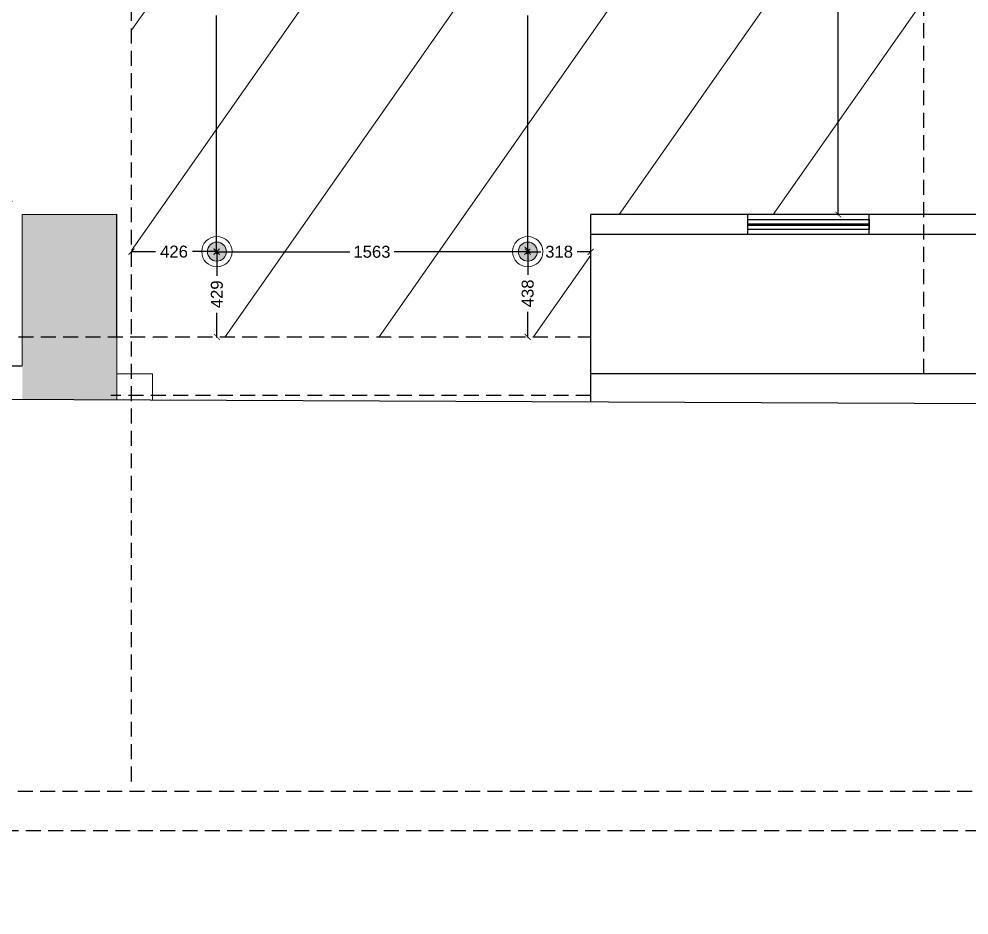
# Model space of a CAD drawing. Header units: millimetres. Extents: x 1464389 to 1998638, y -29162 to 256806.
# Drawn here: x 1771651 to 1776429, y 197646 to 202154 of the extents above; entities that cross this region are included whole.
import ezdxf

# ---------------------------------------------------------------- set-up
doc = ezdxf.new("R2010")
doc.units = ezdxf.units.MM
doc.header["$LTSCALE"] = 15
doc.header["$PDMODE"] = 35
doc.linetypes.add('DASHED2', pattern=[0.375, 0.25, -0.125])
doc.layers.get('0').update_dxf_attribs({"lineweight": 5})
for name, color, linetype in [('0_COVE_loop', 30, 'Continuous'), ('A-WNDW', 4, 'Continuous'), ('GFC Walls', 14, 'Continuous'), ('S-col-3', 3, 'Continuous')]:
    doc.layers.add(name, color=color, linetype=linetype)
doc.layers.add('Hatch', color=252, linetype='Continuous', lineweight=15)
doc.styles.add('ARIAL', font='arial.ttf')
doc.dimstyles.new('SC-25', dxfattribs={"dimtxt": 60, "dimasz": 30, "dimexe": 0, "dimexo": 0, "dimgap": 25, "dimtad": 0, "dimdec": 0, "dimzin": 0, "dimdsep": 46, "dimtxsty": 'ARIAL', "dimblk": 'ARCHTICK', "dimcen": 0.09, "dimdle": 3, "dimclrd": 251, "dimclre": 251, "dimclrt": 1, "dimadec": 0, "dimazin": 0, "dimtfac": 1, "dimtdec": 0, "dimtofl": 0, "dimtmove": 0, "dimatfit": 2, "dimfxl": 100, "dimtolj": 1, "dimtzin": 0, "dimarcsym": 0})

# ---------------------------------------------------------------- blocks, each defined once
blk = doc.blocks.new('mot cob 12w')
h = blk.add_hatch(color=219)
h.dxf.hatch_style = 1
h.set_gradient(color1=(100, 33, 101), color2=(248, 215, 49), name='HEMISPHERICAL')
h.paths.add_polyline_path([(-161097.6, 77016.2, 1), (-161193.2, 77016.2, 1)])
for radius in [76.2, 47.8]:
    blk.add_circle((-161145.4, 77016.2), radius)
blk = doc.blocks.new('LIGHTS 12W')
at = {"xscale": -1, "rotation": 359.9999999999894}
for p in [(810825.2, 68101.6), (812388.7, 68101.6)]:
    blk.add_blockref('mot cob 12w', p, dxfattribs=at)
blk = doc.blocks.new('_ArchTick')
at = {"color": 0, "linetype": 'ByBlock', "const_width": 0.15}
blk.add_lwpolyline([(-0.5, -0.5), (0.5, 0.5)], dxfattribs=at)
blk = doc.blocks.new('*D550')
at = {"layer": '0_COVE_loop', "color": 251, "lineweight": -2, "transparency": 16777216}
for p, q in [((979764.1, -250307.8), (979764.1, -251499.2)), ((979765.6, -250310.8), (979764.1, -250310.8)), ((979764.1, -252920.8), (979764.1, -251729.4)), ((979765.6, -252917.8), (979764.1, -252917.8))]:
    blk.add_line(p, q, dxfattribs=at)
at = {"layer": 'Defpoints', "color": 0, "transparency": 16777216}
for p in [(979765.6, -250310.8), (979764.1, -252917.8), (979765.6, -252917.8)]:
    blk.add_point(p, dxfattribs=at)
at = {"layer": '0_COVE_loop', "color": 251, "lineweight": -2, "transparency": 16777216, "xscale": 30, "yscale": 30, "zscale": 30}
for p, rotation in [((979764.1, -250310.8), 90), ((979764.1, -252917.8), 270)]:
    blk.add_blockref('_ArchTick', p, dxfattribs=dict(at, rotation=rotation))
at = {"layer": '0_COVE_loop', "color": 1, "transparency": 16777216, "insert": (979764.1, -251614.3), "char_height": 60, "attachment_point": 5, "rotation": 90, "style": 'ARIAL'}
blk.add_mtext('\\A1;2607', dxfattribs=at)
blk = doc.blocks.new('*D551')
at = {"layer": '0_COVE_loop', "color": 251, "lineweight": -2, "transparency": 16777216}
for p, q in [((979765.6, -252914.8), (979765.6, -253039.7)), ((979765.6, -252917.8), (979765.6, -252917.8)), ((979765.6, -253349.7), (979765.6, -253224.8)), ((979765.6, -253346.7), (979765.6, -253346.7))]:
    blk.add_line(p, q, dxfattribs=at)
at = {"layer": 'Defpoints', "color": 0, "transparency": 16777216}
for p in [(979765.6, -252917.8), (979765.6, -253346.7), (979765.6, -253346.7)]:
    blk.add_point(p, dxfattribs=at)
at = {"layer": '0_COVE_loop', "color": 251, "lineweight": -2, "transparency": 16777216, "xscale": 30, "yscale": 30, "zscale": 30}
for p, rotation in [((979765.6, -252917.8), 90), ((979765.6, -253346.7), 270)]:
    blk.add_blockref('_ArchTick', p, dxfattribs=dict(at, rotation=rotation))
at = {"layer": '0_COVE_loop', "color": 1, "transparency": 16777216, "insert": (979765.6, -253132.3), "char_height": 60, "attachment_point": 5, "rotation": 90, "style": 'ARIAL'}
blk.add_mtext('\\A1;429', dxfattribs=at)
blk = doc.blocks.new('*D552')
at = {"layer": '0_COVE_loop', "color": 251, "lineweight": -2, "transparency": 16777216}
for p, q in [((979333.7, -252917.8), (979457.4, -252917.8)), ((979766.1, -252917.8), (979642.4, -252917.8))]:
    blk.add_line(p, q, dxfattribs=at)
at = {"layer": 'Defpoints', "color": 0, "transparency": 16777216}
for p in [(979336.7, -252917.8), (979336.7, -252917.8), (979763.1, -252917.8)]:
    blk.add_point(p, dxfattribs=at)
at = {"layer": '0_COVE_loop', "color": 251, "lineweight": -2, "transparency": 16777216, "xscale": 30, "yscale": 30, "zscale": 30, "rotation": 180}
blk.add_blockref('_ArchTick', (979336.7, -252917.8), dxfattribs=at)
at = {"layer": '0_COVE_loop', "color": 251, "lineweight": -2, "transparency": 16777216, "xscale": 30, "yscale": 30, "zscale": 30}
blk.add_blockref('_ArchTick', (979763.1, -252917.8), dxfattribs=at)
at = {"layer": '0_COVE_loop', "color": 1, "transparency": 16777216, "insert": (979549.9, -252917.8), "char_height": 60, "attachment_point": 5, "style": 'ARIAL'}
blk.add_mtext('\\A1;426', dxfattribs=at)
blk = doc.blocks.new('*D553')
at = {"layer": '0_COVE_loop', "color": 251, "lineweight": -2, "transparency": 16777216}
for p, q in [((979761.1, -252918.8), (980433.6, -252918.8)), ((979764.1, -252928.2), (979764.1, -252918.8)), ((981329.6, -252918.8), (980657.1, -252918.8)), ((981326.6, -252928.2), (981326.6, -252918.8))]:
    blk.add_line(p, q, dxfattribs=at)
at = {"layer": 'Defpoints', "color": 0, "transparency": 16777216}
for p in [(979764.1, -252928.2), (981326.6, -252918.8), (981326.6, -252928.2)]:
    blk.add_point(p, dxfattribs=at)
at = {"layer": '0_COVE_loop', "color": 251, "lineweight": -2, "transparency": 16777216, "xscale": 30, "yscale": 30, "zscale": 30, "rotation": 180}
blk.add_blockref('_ArchTick', (979764.1, -252918.8), dxfattribs=at)
at = {"layer": '0_COVE_loop', "color": 251, "lineweight": -2, "transparency": 16777216, "xscale": 30, "yscale": 30, "zscale": 30}
blk.add_blockref('_ArchTick', (981326.6, -252918.8), dxfattribs=at)
at = {"layer": '0_COVE_loop', "color": 1, "transparency": 16777216, "insert": (980545.4, -252918.8), "char_height": 60, "attachment_point": 5, "style": 'ARIAL'}
blk.add_mtext('\\A1;1563', dxfattribs=at)
blk = doc.blocks.new('*D554')
at = {"layer": '0_COVE_loop', "color": 251, "lineweight": -2, "transparency": 16777216}
for p, q in [((981328.7, -252905.5), (981328.7, -253035.1)), ((981328.7, -252908.5), (981328.7, -252908.5)), ((981328.7, -253349.7), (981328.7, -253220.2)), ((981328.7, -253346.7), (981328.7, -253346.7))]:
    blk.add_line(p, q, dxfattribs=at)
at = {"layer": 'Defpoints', "color": 0, "transparency": 16777216}
for p in [(981328.7, -252908.5), (981328.7, -253346.7), (981328.7, -253346.7)]:
    blk.add_point(p, dxfattribs=at)
at = {"layer": '0_COVE_loop', "color": 251, "lineweight": -2, "transparency": 16777216, "xscale": 30, "yscale": 30, "zscale": 30}
for p, rotation in [((981328.7, -252908.5), 90), ((981328.7, -253346.7), 270)]:
    blk.add_blockref('_ArchTick', p, dxfattribs=dict(at, rotation=rotation))
at = {"layer": '0_COVE_loop', "color": 1, "transparency": 16777216, "insert": (981328.7, -253127.6), "char_height": 60, "attachment_point": 5, "rotation": 90, "style": 'ARIAL'}
blk.add_mtext('\\A1;438', dxfattribs=at)
blk = doc.blocks.new('*D555')
at = {"layer": '0_COVE_loop', "color": 251, "lineweight": -2, "transparency": 16777216}
for p, q in [((981324.6, -252918.5), (981395.4, -252918.5)), ((981648.7, -252918.5), (981578, -252918.5))]:
    blk.add_line(p, q, dxfattribs=at)
at = {"layer": 'Defpoints', "color": 0, "transparency": 16777216}
for p in [(981327.6, -252918.5), (981645.7, -252918.5), (981645.7, -252918.5)]:
    blk.add_point(p, dxfattribs=at)
at = {"layer": '0_COVE_loop', "color": 251, "lineweight": -2, "transparency": 16777216, "xscale": 30, "yscale": 30, "zscale": 30, "rotation": 180}
blk.add_blockref('_ArchTick', (981327.6, -252918.5), dxfattribs=at)
at = {"layer": '0_COVE_loop', "color": 251, "lineweight": -2, "transparency": 16777216, "xscale": 30, "yscale": 30, "zscale": 30}
blk.add_blockref('_ArchTick', (981645.7, -252918.5), dxfattribs=at)
at = {"layer": '0_COVE_loop', "color": 1, "transparency": 16777216, "insert": (981486.7, -252918.5), "char_height": 60, "attachment_point": 5, "style": 'ARIAL'}
blk.add_mtext('\\A1;318', dxfattribs=at)
blk = doc.blocks.new('*D558')
at = {"layer": '0_COVE_loop', "color": 251, "lineweight": -2, "transparency": 16777216}
for p, q in [((981327.1, -250310.8), (981329.7, -250310.8)), ((981329.7, -250307.8), (981329.7, -251499)), ((981329.7, -252920.5), (981329.7, -251729.2)), ((981327.6, -252917.5), (981329.7, -252917.5))]:
    blk.add_line(p, q, dxfattribs=at)
at = {"layer": 'Defpoints', "color": 0, "transparency": 16777216}
for p in [(981327.1, -250310.8), (981327.6, -252917.5), (981329.7, -252917.5)]:
    blk.add_point(p, dxfattribs=at)
at = {"layer": '0_COVE_loop', "color": 251, "lineweight": -2, "transparency": 16777216, "xscale": 30, "yscale": 30, "zscale": 30}
for p, rotation in [((981329.7, -250310.8), 90), ((981329.7, -252917.5), 270)]:
    blk.add_blockref('_ArchTick', p, dxfattribs=dict(at, rotation=rotation))
at = {"layer": '0_COVE_loop', "color": 1, "transparency": 16777216, "insert": (981329.7, -251614.1), "char_height": 60, "attachment_point": 5, "rotation": 90, "style": 'ARIAL'}
blk.add_mtext('\\A1;2607', dxfattribs=at)
blk = doc.blocks.new('*D565')
at = {"layer": '0_COVE_loop', "color": 251, "lineweight": -2, "transparency": 16777216}
for p, q in [((982891, -250301.8), (982891, -251403.1)), ((982891, -250304.8), (982891, -250304.8)), ((982891, -252734.7), (982891, -251633.3)), ((982891, -252731.7), (982891, -252731.7))]:
    blk.add_line(p, q, dxfattribs=at)
at = {"layer": 'Defpoints', "color": 0, "transparency": 16777216}
for p in [(982891, -250304.8), (982891, -252731.7), (982891, -252731.7)]:
    blk.add_point(p, dxfattribs=at)
at = {"layer": '0_COVE_loop', "color": 251, "lineweight": -2, "transparency": 16777216, "xscale": 30, "yscale": 30, "zscale": 30}
for p, rotation in [((982891, -250304.8), 90), ((982891, -252731.7), 270)]:
    blk.add_blockref('_ArchTick', p, dxfattribs=dict(at, rotation=rotation))
at = {"layer": '0_COVE_loop', "color": 1, "transparency": 16777216, "insert": (982891, -251518.2), "char_height": 60, "attachment_point": 5, "rotation": 90, "style": 'ARIAL'}
blk.add_mtext('\\A1;2427', dxfattribs=at)
blk = doc.blocks.new('4th floor dimention')
at = {"layer": '0_COVE_loop'}
for base, p1, p2, picture, middle in [((979764.1, -252917.8), (979765.6, -250310.8), (979765.6, -252917.8), '*D550', (979764.1, -251614.3)), ((981329.7, -252917.5), (981327.1, -250310.8), (981327.6, -252917.5), '*D558', (981329.7, -251614.1)), ((982891, -252731.7), (982891, -250304.8), (982891, -252731.7), '*D565', (982891, -251518.2)), ((981328.7, -253346.7), (981328.7, -252908.5), (981328.7, -253346.7), '*D554', (981328.7, -253127.6)), ((979765.6, -253346.7), (979765.6, -252917.8), (979765.6, -253346.7), '*D551', (979765.6, -253132.3))]:
    dim = blk.add_linear_dim(base=base, p1=p1, p2=p2, angle=90, dimstyle='SC-25', dxfattribs=at)
    dim.commit()
    dim.dimension.update_dxf_attribs({"geometry": picture, "text_midpoint": middle})
for base, p1, p2, picture, middle in [((979336.7, -252917.8), (979763.1, -252917.8), (979336.7, -252917.8), '*D552', (979549.9, -252917.8)), ((981326.6414, -252918.8336), (979764.0946, -252928.1612), (981326.6414, -252928.1612), '*D553', (980545.368, -252918.8336)), ((981645.7, -252918.5), (981327.6, -252918.5), (981645.7, -252918.5), '*D555', (981486.7, -252918.5))]:
    dim = blk.add_linear_dim(base=base, p1=p1, p2=p2, dimstyle='SC-25', dxfattribs=at)
    dim.commit()
    dim.dimension.update_dxf_attribs({"geometry": picture, "text_midpoint": middle})

msp = doc.modelspace()

# ---------------------------------------------------------------- hatches: boundary and pattern name
at = {"layer": 'Hatch', "true_color": 0xa953a0}
h = msp.add_hatch(dxfattribs=at)
h.set_pattern_fill('ANSI31', color=215, scale=200, angle=10)
h.set_pattern_definition([(55, (1353770.7, 220033.9), (-520.16155, 364.221), [])])
h.paths.add_polyline_path([(1761120.8, 215600.5), (1761132, 215671.8), (1759832.7, 215881.1), (1759832.7, 214004.5), (1771480.8, 214004.5)])
h.paths.add_polyline_path([(1769249.7, 214348.2), (1769272.9, 214496.4), (1769273.2, 214496.4), (1769249.9, 214348.2)], flags=16)
h.paths.add_polyline_path([(1766398.7, 213704.5), (1762153.3, 213704.5), (1762153.3, 212292.6), (1766398.7, 212292.6)])
h.paths.add_polyline_path([(1761553.3, 213704.5), (1760128.4, 213704.5), (1760128.4, 212292.6), (1761553.3, 212292.6)])
h.paths.add_polyline_path([(1766398.7, 211992.6), (1762153.3, 211992.6), (1762153.3, 205132.9), (1766398.7, 205132.9)])
h.paths.add_polyline_path([(1771617.7, 211992.6), (1766998.7, 211992.6), (1766998.7, 200554.4), (1771617.7, 200554.4)])
h.paths.add_polyline_path([(1776202.5, 211992.6), (1772217.7, 211992.6), (1772217.7, 201169.4), (1776202.5, 201169.4)])
h.paths.add_polyline_path([(1776202.5, 213082.8), (1772217.7, 213708.3), (1772217.7, 212292.6), (1776202.5, 212292.6)])
h.paths.add_polyline_path([(1781501.7, 212460.8), (1780743.4, 212577.6), (1780743.4, 212577.6), (1779033.8, 212841), (1776802.5, 213143.1), (1776802.5, 212292.6), (1781501.7, 212292.6)])
h.paths.add_polyline_path([(1781441.7, 210430.6), (1781361.7, 210430.6), (1781361.7, 210778.7), (1777072.7, 210778.7), (1777072.7, 206915.4), (1781361.7, 206915.4), (1781361.7, 207156.4), (1781441.7, 207156.4)])
h.paths.add_polyline_path([(1783156.7, 211005.6), (1781706.7, 211005.6), (1781706.7, 206915.4), (1783156.7, 206915.4)])
h.paths.add_polyline_path([(1783156.7, 206615.4), (1781706.7, 206615.4), (1781706.7, 200569.4), (1783156.7, 200569.4)])
h.paths.add_polyline_path([(1781441.7, 206356.4), (1781361.7, 206356.4), (1781361.7, 206615.4), (1777072.7, 206615.4), (1777072.7, 200569.4), (1781441.7, 200569.4)])
h.paths.add_polyline_path([(1781441.7, 200219.4), (1776847.7, 200219.4), (1776847.7, 198269.1), (1781441.7, 198269.1)])
h.paths.add_polyline_path([(1783156.7, 200219.4), (1781706.7, 200219.4), (1781706.7, 198269.1), (1783156.7, 198269.1)])
h.paths.add_polyline_path([(1766398.7, 204532.9), (1762153.3, 204532.9), (1762153.3, 200559.3), (1766398.7, 200559.3)])
h.paths.add_polyline_path([(1761778.4, 200259.2), (1759832.7, 200259.2), (1759832.7, 198269.1), (1761778.4, 198269.1)])
h.paths.add_polyline_path([(1767403.7, 200204.4), (1766923.7, 200204.4), (1766448.7, 200204.4), (1766448.7, 200259.3), (1762153.4, 200259.3), (1762153.4, 198269.1), (1767403.7, 198269.1)])
h.paths.add_polyline_path([(1766863.7, 197972.6), (1766863.7, 198027.6), (1766863.7, 198069.1), (1762378.4, 198069.1), (1762378.4, 198069), (1761628.4, 198069), (1759832.7, 198069.1), (1759832.7, 197483.6), (1760482.7, 197483.6), (1760482.7, 196983.6), (1766863.7, 196983.6), (1766863.7, 197068.6)])
h.paths.add_polyline_path([(1774526.7, 201169.4), (1772217.7, 201169.4), (1772217.7, 200554.4), (1774526.7, 200554.4)])
h.paths.add_polyline_path([(1778021.5, 198152.1), (1778292.1, 198152.1), (1778292.1, 198306.7), (1778021.5, 198306.7)])
h.paths.add_polyline_path([(1780641.6, 198153.3), (1780641.6, 198307.8), (1780429.2, 198307.8), (1780429.2, 198153.3)])
h.paths.add_polyline_path([(1766889.4, 197071), (1766889.4, 197225.1), (1766734.9, 197225.1), (1766734.9, 197071)])
at = {"layer": 'S-col-3', "lineweight": -3, "ltscale": 0.15}
h = msp.add_hatch(color=1, dxfattribs=at)
h.dxf.hatch_style = 1
h.paths.add_polyline_path([(1771667.7, 200241.1), (1772142.7, 200241.1), (1772142.7, 201169.4), (1771667.7, 201169.4)])

# ---------------------------------------------------------------- linework, layer by layer
for p, q in [((1772142.7, 201169.4), (1772142.7, 200239)), ((1772142.7, 200369.4), (1772322.7, 200369.4)), ((1772322.7, 200369.4), (1772322.7, 200238.2))]:
    msp.add_line(p, q)
msp.add_lwpolyline([(1771667.7, 200409.4), (1771667.7, 201169.4), (1772142.7, 201169.4), (1772142.7, 200409.4)])
at = {"layer": 'A-WNDW', "ltscale": 0.5, "const_width": 14.1}
msp.add_lwpolyline([(1775316.7, 201119.4), (1775926.7, 201119.4)], dxfattribs=at)
at = {"layer": 'A-WNDW', "ltscale": 0.5}
msp.add_lwpolyline([(1775316.7, 201144.4), (1775926.7, 201144.4), (1775926.7, 201094.4), (1775316.7, 201094.4)], close=True, dxfattribs=at)
at = {"layer": 'GFC Walls'}
for p, q in [((1772142.7, 200554.4), (1772142.7, 201169.4)), ((1776547.7, 201169.4), (1774526.7, 201169.4)), ((1774526.7, 200228.4), (1774526.7, 201169.4)), ((1775316.7, 201069.4), (1775316.7, 201169.4)), ((1775926.7, 201069.4), (1775926.7, 201169.4)), ((1776547.7, 201069.4), (1774526.7, 201069.4)), ((1767799.7, 200409.4), (1771667.7, 200409.4)), ((1776697.7, 200369.4), (1774526.7, 200369.4)), ((1767553.7, 200259.4), (1776547.7, 200219.4))]:
    msp.add_line(p, q, dxfattribs=at)
at = {"layer": 'GFC Walls', "color": 252, "linetype": 'DASHED2', "ltscale": 20, "true_color": 0x939598}
for points in [[(1772217.7, 198318.7), (1772217.7, 213707.9)], [(1776202.5, 200369.4), (1776202.5, 213285.2)], [(1766923.7, 200554.4), (1774526.7, 200554.4)], [(1774526.7, 200259.3), (1772113.8, 200259.7)], [(1759832.7, 198269.1), (1783348.7, 198269.1)], [(1783348.7, 198069.1), (1759832.7, 198069.1)]]:
    msp.add_lwpolyline(points, dxfattribs=at)

# ---------------------------------------------------------------- block references
at = {"color": 2}
msp.add_blockref('LIGHTS 12W', (800676, 55865.6), dxfattribs=at)
at = {"layer": '0_COVE_loop'}
msp.add_blockref('4th floor dimention', (792881, 453901.1), dxfattribs=at)

doc.saveas('drawing.dxf')
